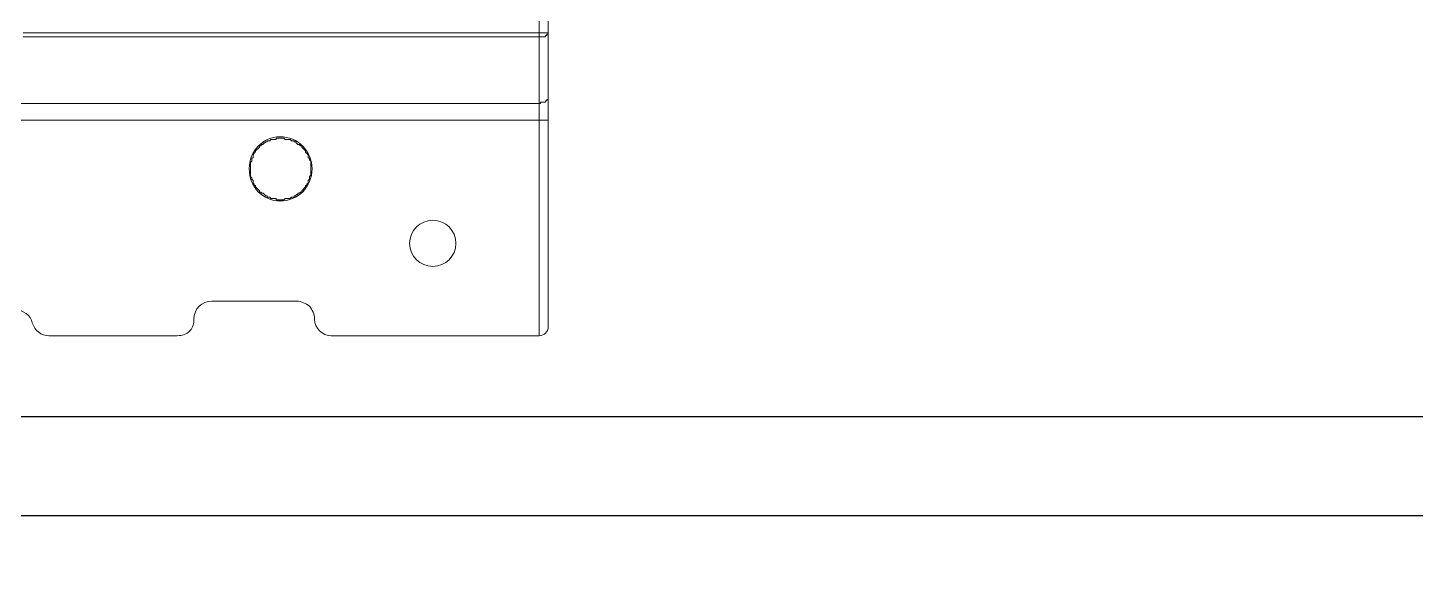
# Model space of a CAD drawing. Header units: millimetres. Extents: x 25083 to 52777, y 24772 to 45779.
# Drawn here: x 39033.2 to 39434.9, y 33110.3 to 33269.9 of the extents above; entities that cross this region are included whole.
import ezdxf

# ---------------------------------------------------------------- set-up
doc = ezdxf.new("R2010")
doc.units = ezdxf.units.MM
doc.styles.get("Standard").update_dxf_attribs({"font": ''})
doc.styles.get('Standard').set_extended_font_data('SimSun')
doc.dimstyles.new('ISO-25', dxfattribs={"dimtxt": 2.5, "dimasz": 2.5, "dimexe": 1.25, "dimexo": 0.625, "dimtad": 1, "dimtxsty": 'Standard', "dimcen": 2.5, "dimadec": 0, "dimazin": 0, "dimtfac": 1, "dimtmove": 0, "dimatfit": 3, "dimfxl": 1, "dimarcsym": 0})

# ---------------------------------------------------------------- blocks, each defined once
blk = doc.blocks.new('*D925')
at = {"color": 0, "lineweight": -2}
for p, q in [((29677.86, 34881.66), (29677.86, 32448.29)), ((40733.02, 34757.65), (40733.02, 32448.29)), ((29680.36, 32449.54), (40730.52, 32449.54))]:
    blk.add_line(p, q, dxfattribs=at)
at = {"color": 0}
for points in [[(29680.36, 32449.96), (29680.36, 32449.13), (29677.86, 32449.54)], [(40730.52, 32449.13), (40730.52, 32449.96), (40733.02, 32449.54)]]:
    blk.add_solid(points, dxfattribs=at)
at = {"layer": 'DEFPOINTS', "color": 0}
for p in [(29677.86, 34882.29), (40733.02, 34758.27), (40733.02, 32449.54)]:
    blk.add_point(p, dxfattribs=at)
at = {"color": 0, "insert": (35205.44, 32451.63), "char_height": 2.5, "attachment_point": 5}
blk.add_mtext('11055,15', dxfattribs=at)
blk = doc.blocks.new('zw$D2F4')
at = {"color": 7, "lineweight": 5}
for points in [[(63.87, 690.73), (63.87, 307.11)], [(68.7, 309.71), (68.7, 684.79)], [(88.01, 459), (88.01, 309.71)], [(89.13, 307.11), (89.13, 459)], [(1.49, 414.44), (1.49, 451.57)], [(11.51, 379.9), (11.51, 404.41)], [(49.76, 393.27), (47.53, 393.27), (47.16, 392.9), (46.79, 392.9), (46.42, 392.53), (45.68, 392.53), (45.31, 392.16), (44.93, 392.16), (44.93, 391.78), (44.56, 391.78), (43.45, 390.67), (43.08, 390.67), (43.08, 390.3), (42.71, 389.93), (42.71, 389.56), (42.33, 389.18), (41.96, 388.81), (41.96, 388.44), (41.59, 388.44), (41.59, 387.7), (41.22, 387.33), (41.22, 385.84), (40.85, 385.84), (40.85, 383.61), (41.22, 383.24), (41.22, 381.76), (41.59, 381.39), (41.59, 380.64), (41.96, 380.64), (41.96, 380.27), (42.33, 379.9), (42.33, 379.53), (42.71, 379.53), (42.71, 379.16), (43.08, 378.79), (43.08, 378.41), (43.45, 378.41), (44.56, 377.3), (44.93, 377.3), (44.93, 376.93), (45.31, 376.93), (45.68, 376.56), (46.42, 376.56), (46.79, 376.19), (47.53, 376.19), (47.91, 375.82), (49.76, 375.82)], [(49.76, 375.82), (51.99, 375.82), (52.36, 376.19), (52.73, 376.19), (53.1, 376.56), (53.85, 376.56), (54.59, 377.3), (54.96, 377.3), (56.08, 378.41), (56.45, 378.41), (56.45, 378.79), (56.82, 379.16), (56.82, 379.53), (57.19, 379.9), (57.56, 380.27), (57.56, 380.64), (57.93, 380.64), (57.93, 381.39), (58.3, 381.76), (58.3, 383.24), (58.67, 383.61), (58.67, 385.84), (58.3, 385.84), (58.3, 387.33), (57.93, 387.7), (57.93, 388.44), (57.56, 388.44), (57.56, 388.81), (57.19, 389.18), (57.19, 389.56), (56.82, 389.56), (56.82, 389.93), (56.45, 390.3), (56.45, 390.67), (56.08, 390.67), (54.96, 391.78), (54.59, 391.78), (54.59, 392.16), (54.22, 392.16), (53.85, 392.53), (53.1, 392.53), (52.73, 392.9), (51.99, 392.9), (51.62, 393.27), (49.76, 393.27)], [(1.49, 309.71), (1.49, 369.87)], [(95.44, 309.71), (1.49, 309.71)], [(70.19, 307.11), (69.82, 307.11), (69.82, 307.49), (69.44, 307.49), (69.44, 307.86), (69.07, 307.86), (69.07, 309.34), (68.7, 309.34), (68.7, 309.71)], [(88.01, 309.71), (88.01, 307.86), (88.38, 307.86), (88.38, 307.49), (88.75, 307.49), (88.75, 307.11), (89.13, 307.11)], [(92.84, 307.11), (4.08, 307.11)]]:
    blk.add_lwpolyline(points, dxfattribs=at)
for points in [[(5.2, 456.4), (7.43, 456.77), (8.91, 459), (8.91, 461.23)], [(5.2, 456.4), (2.97, 455.66), (1.49, 453.8), (1.49, 451.57)], [(1.49, 414.44), (1.49, 412.95), (1.86, 411.84), (2.97, 410.72)], [(2.97, 410.72), (3.71, 409.98), (5.2, 409.61), (6.31, 409.61)], [(11.51, 404.41), (11.51, 407.38), (9.28, 409.61), (6.31, 409.61)], [(10.03, 376.19), (10.77, 377.3), (11.51, 378.41), (11.51, 379.9)], [(6.31, 374.7), (3.71, 374.7), (1.49, 372.47), (1.49, 369.87)], [(6.31, 374.7), (7.8, 374.7), (8.91, 375.44), (10.03, 376.19)], [(1.49, 309.71), (1.49, 308.97), (1.86, 308.23), (2.23, 307.86)], [(2.23, 307.86), (2.6, 307.49), (3.34, 307.11), (4.08, 307.11)]]:
    blk.add_open_spline(points, degree=3, dxfattribs=at)
for points in [[(49.76, 393.64), (44.56, 393.64), (40.48, 389.56), (40.48, 384.73), (40.48, 379.53), (44.56, 375.44), (49.76, 375.44), (54.96, 375.44), (59.05, 379.53), (59.05, 384.73), (59.05, 389.56), (54.96, 393.64), (49.76, 393.64)], [(28.22, 347.22), (24.51, 347.22), (21.54, 344.25), (21.54, 340.54), (21.54, 336.82), (24.51, 333.85), (28.22, 333.85), (31.94, 333.85), (34.91, 336.82), (34.91, 340.54), (34.91, 344.25), (31.94, 347.22), (28.22, 347.22)]]:
    blk.add_open_spline(points, degree=3, knots=[0, 0, 0, 0, 1, 1, 1, 2, 2, 2, 3, 3, 3, 4, 4, 4, 4], dxfattribs=at)
blk = doc.blocks.new('zw$50CE')
blk.add_lwpolyline([(0, 80.66), (0, 1280.66), (1100, 1280.66), (1100, 80.66)], close=True)
blk.add_blockref('zw$D2F4', (22.01, 103.57))

msp = doc.modelspace()

# ---------------------------------------------------------------- linework, layer by layer
msp.add_lwpolyline([(29677.862, 33128.771), (40733.017, 33128.771), (40733.017, 34969.075), (29677.862, 34969.075)], close=True)

# ---------------------------------------------------------------- block references
at = {"rotation": 90}
msp.add_blockref('zw$50CE', (39594.481, 33157.316), dxfattribs=at)

# ---------------------------------------------------------------- dimensions: what is measured, and where the dimension line sits
dim = msp.add_linear_dim(base=(40733.0166, 32449.5434), p1=(29677.8617, 34882.2868), p2=(40733.0166, 34758.2702), dimstyle='ISO-25')
dim.commit()
dim.dimension.update_dxf_attribs({"geometry": '*D925', "text_midpoint": (35205.4391, 32449.5434), "dimtype": 160})

doc.saveas('drawing.dxf')
